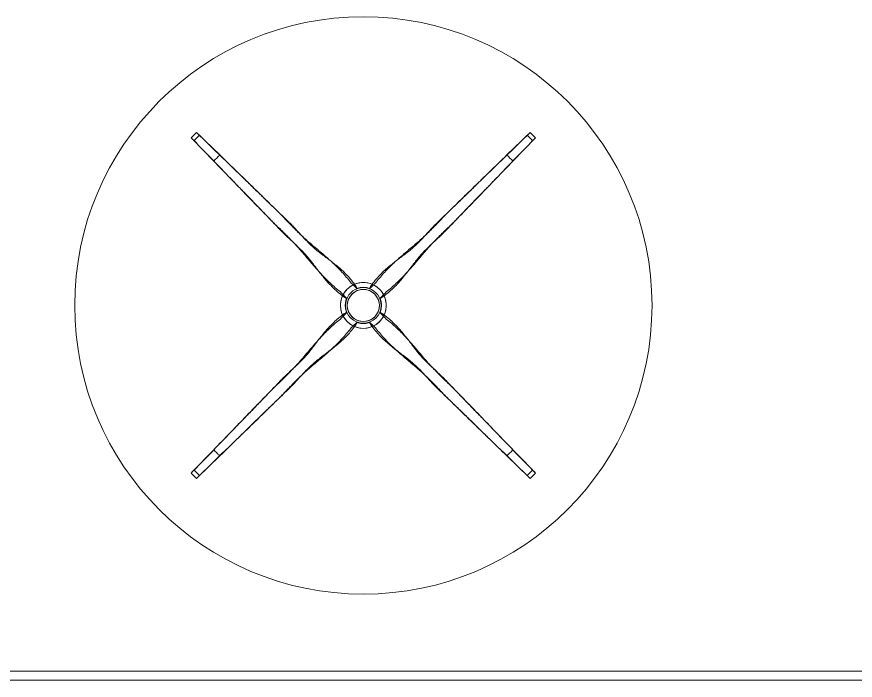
# Model space of a CAD drawing. Header units: inches. Extents: x 587 to 1284, y 1170 to 2052.
# Drawn here: x 1037.75 to 1083.5, y 1302.78 to 1338.98 of the extents above; entities that cross this region are included whole.
import ezdxf

# ---------------------------------------------------------------- set-up
doc = ezdxf.new("R2010")
doc.units = ezdxf.units.IN
doc.header["$MEASUREMENT"] = 0
doc.layers.add('I-FURN', color=30, linetype='Continuous', lineweight=9)
doc.layers.add('I-WALL', color=2, linetype='Continuous', lineweight=18)

# ---------------------------------------------------------------- blocks, each defined once
blk = doc.blocks.new('HighTower_FourResting_Round - 20_-7751451-Level 07  POWER _ SIGNAL')
at = {"layer": 'I-FURN'}
for p, q in [((-3.709, 5.673), (-3.63, 5.597)), ((-3.63, 5.597), (-2.434, 4.442)), ((13.312, 4.442), (14.509, 5.597)), ((14.509, 5.597), (14.588, 5.673)), ((-3.927, 5.299), (-4.003, 5.377)), ((-2.781, 4.117), (-3.927, 5.299)), ((14.805, 5.299), (13.648, 4.105)), ((14.882, 5.377), (14.805, 5.299)), ((5.066, -2.811), (5.054, -2.82)), ((5.825, -2.82), (5.813, -2.811)), ((4.513, -3.387), (4.521, -3.374)), ((6.358, -3.374), (6.366, -3.387)), ((4.513, -4.058), (4.521, -4.071)), ((6.358, -4.071), (6.366, -4.058)), ((5.066, -4.635), (5.054, -4.626)), ((5.825, -4.626), (5.812, -4.635)), ((-3.927, -12.744), (-2.769, -11.551)), ((-2.434, -11.888), (-3, -12.435)), ((14.588, -13.118), (13.312, -11.888)), ((13.648, -11.551), (14.805, -12.744)), ((-4.003, -12.823), (-3.927, -12.744)), ((-3, -12.435), (-3.709, -13.118)), ((14.805, -12.744), (14.882, -12.823))]:
    blk.add_line(p, q, dxfattribs=at)
at = {"layer": 'I-FURN', "flags": 128}
for points in [[(-3.551, 5.515), (-3.63, 5.594), (-3.709, 5.673)], [(14.588, 5.673), (14.509, 5.594), (14.43, 5.515)], [(-4.003, 5.377), (-3.924, 5.299), (-3.845, 5.22)], [(14.724, 5.22), (14.803, 5.299), (14.882, 5.377)], [(-3.845, -12.666), (-3.924, -12.744), (-4.003, -12.823)], [(14.882, -12.823), (14.803, -12.744), (14.724, -12.666)], [(-3.709, -13.118), (-3.63, -13.04), (-3.551, -12.961)], [(14.43, -12.961), (14.509, -13.04), (14.588, -13.118)]]:
    blk.add_lwpolyline(points, dxfattribs=at)
at = {"layer": 'I-FURN'}
for radius, start, end in [(15.75, 0, 180), (15.75, 0, 180), (13.114, 134.2368, 136.0566), (12.891, 134.2221, 136.074), (12.891, 43.926, 45.7779), (13.114, 43.9434, 45.7632), (11.342, 135.9037, 136.3301), (11.342, 135.1585, 135.8429), (11.342, 133.9866, 135.1585), (11.342, 43.6699, 46.0134), (1.25, 90, 234), (1.25, 90, 270), (1.25, 54, 90), (1.25, 270, 90), (1.25, 18, 54), (0.973, 90, 270), (0.875, 90, 270), (0.875, 90, 270), (0.875, 90, 162), (0.875, 90, 162), (0.973, 54, 90), (0.875, 18, 90), (0.875, 54, 90), (0.875, 270, 90), (0.875, 270, 90), (0.875, 18, 54), (0.973, 342, 54), (0.875, 162, 198), (0.875, 162, 198), (0.875, 342, 18), (0.875, 342, 18), (1.25, 342, 18), (15.75, 180, 360), (15.75, 180, 0), (0.875, 198, 270), (0.875, 198, 234), (0.973, 270, 342), (0.875, 306, 342), (0.875, 306, 342), (1.25, 306, 342), (0.875, 234, 270), (0.875, 270, 306), (0.875, 270, 306), (1.25, 234, 270), (1.25, 270, 306), (11.342, 223.6694, 224.8415), (11.342, 224.8415, 226.0134), (11.342, 313.9866, 316.3306), (12.891, 223.9259, 225.778), (12.891, 314.222, 316.0741), (13.114, 223.9435, 225.763), (13.114, 314.237, 316.0565)]:
    blk.add_arc((5.439, -3.723), radius, start, end, dxfattribs=at)
for points, knots in [([(4.697, -2.47), (4.551, -2.283), (4.239, -1.922), (3.727, -1.417), (3.277, -1.017), (2.911, -0.705), (2.634, -0.473), (2.361, -0.238), (2.006, 0.083), (1.578, 0.501), (1.164, 0.932), (0.872, 1.231), (0.702, 1.4), (0.573, 1.524), (0.443, 1.648), (0.27, 1.813), (-0.032, 2.103), (-0.461, 2.519), (-0.974, 3.021), (-1.66, 3.687), (-2.524, 4.514), (-3.21, 5.18), (-3.551, 5.515)], [0, 0, 0, 0, 0.0625, 0.125, 0.1875, 0.21875, 0.25, 0.28125, 0.3125, 0.375, 0.4375, 0.46875, 0.484375, 0.5, 0.515625, 0.53125, 0.5625, 0.625, 0.6875, 0.75, 0.875, 1, 1, 1, 1]), ([(14.43, 5.515), (14.089, 5.18), (13.403, 4.514), (12.539, 3.687), (11.852, 3.021), (11.34, 2.519), (10.911, 2.103), (10.609, 1.813), (10.436, 1.648), (10.306, 1.524), (10.176, 1.4), (10.007, 1.231), (9.715, 0.932), (9.301, 0.501), (8.873, 0.083), (8.518, -0.238), (8.245, -0.473), (7.968, -0.705), (7.602, -1.017), (7.152, -1.417), (6.64, -1.922), (6.328, -2.283), (6.182, -2.47)], [0, 0, 0, 0, 0.125, 0.25, 0.3125, 0.375, 0.4375, 0.46875, 0.484375, 0.5, 0.515625, 0.53125, 0.5625, 0.625, 0.6875, 0.71875, 0.75, 0.78125, 0.8125, 0.875, 0.9375, 1, 1, 1, 1]), ([(-3.845, 5.22), (-3.509, 4.879), (-2.84, 4.195), (-2.01, 3.332), (-1.342, 2.647), (-0.839, 2.135), (-0.421, 1.707), (-0.13, 1.405), (0.036, 1.233), (0.159, 1.102), (0.284, 0.973), (0.453, 0.804), (0.754, 0.514), (1.188, 0.102), (1.607, -0.325), (1.929, -0.68), (2.163, -0.955), (2.394, -1.233), (2.706, -1.601), (3.106, -2.052), (3.614, -2.563), (3.978, -2.872), (4.167, -3.015)], [0, 0, 0, 0, 0.125, 0.25, 0.3125, 0.375, 0.4375, 0.46875, 0.484375, 0.5, 0.515625, 0.53125, 0.5625, 0.625, 0.6875, 0.71875, 0.75, 0.78125, 0.8125, 0.875, 0.9375, 1, 1, 1, 1]), ([(6.712, -3.015), (6.901, -2.872), (7.265, -2.563), (7.773, -2.052), (8.172, -1.601), (8.485, -1.233), (8.716, -0.955), (8.95, -0.68), (9.272, -0.325), (9.691, 0.102), (10.124, 0.514), (10.425, 0.804), (10.595, 0.973), (10.72, 1.102), (10.843, 1.233), (11.009, 1.405), (11.3, 1.707), (11.718, 2.135), (12.221, 2.647), (12.889, 3.332), (13.719, 4.195), (14.388, 4.879), (14.724, 5.22)], [0, 0, 0, 0, 0.0625, 0.125, 0.1875, 0.21875, 0.25, 0.28125, 0.3125, 0.375, 0.4375, 0.46875, 0.484375, 0.5, 0.515625, 0.53125, 0.5625, 0.625, 0.6875, 0.75, 0.875, 1, 1, 1, 1]), ([(-2.434, 4.442), (-2.124, 4.137), (-1.656, 3.683), (-1.029, 3.08), (-0.558, 2.63), (-0.09, 2.176), (0.297, 1.795), (0.609, 1.492), (0.843, 1.266), (1.04, 1.078), (1.197, 0.928), (1.317, 0.817), (1.434, 0.703), (1.586, 0.548), (1.771, 0.349), (1.991, 0.108), (2.288, -0.209), (2.599, -0.513), (2.89, -0.761), (3.061, -0.898), (3.192, -0.998), (3.324, -1.098), (3.5, -1.231), (3.806, -1.468), (4.23, -1.821), (4.639, -2.23), (4.859, -2.508), (4.939, -2.62)], [0, 0, 0, 0, 0.125, 0.1875, 0.25, 0.3125, 0.375, 0.40625, 0.4375, 0.46875, 0.484375, 0.5, 0.515625, 0.53125, 0.5625, 0.59375, 0.625, 0.6875, 0.71875, 0.734375, 0.75, 0.765625, 0.78125, 0.8125, 0.875, 0.9375, 0.9775843, 0.9775843, 0.9775843, 0.9775843]), ([(5.94, -2.62), (6.019, -2.508), (6.24, -2.23), (6.649, -1.821), (7.073, -1.468), (7.379, -1.231), (7.555, -1.098), (7.687, -0.998), (7.818, -0.898), (7.989, -0.761), (8.279, -0.513), (8.59, -0.209), (8.888, 0.108), (9.108, 0.349), (9.293, 0.548), (9.445, 0.703), (9.562, 0.817), (9.681, 0.928), (9.839, 1.078), (10.035, 1.266), (10.27, 1.492), (10.581, 1.795), (10.969, 2.176), (11.437, 2.63), (11.908, 3.08), (12.535, 3.683), (13.003, 4.137), (13.312, 4.442)], [0.0224157, 0.0224157, 0.0224157, 0.0224157, 0.0625, 0.125, 0.1875, 0.21875, 0.234375, 0.25, 0.265625, 0.28125, 0.3125, 0.375, 0.40625, 0.4375, 0.46875, 0.484375, 0.5, 0.515625, 0.53125, 0.5625, 0.59375, 0.625, 0.6875, 0.75, 0.8125, 0.875, 1, 1, 1, 1]), ([(4.31, -3.258), (4.2, -3.182), (3.922, -2.968), (3.513, -2.563), (3.16, -2.135), (2.924, -1.826), (2.792, -1.649), (2.693, -1.515), (2.593, -1.382), (2.457, -1.21), (2.209, -0.918), (1.904, -0.608), (1.584, -0.312), (1.341, -0.094), (1.141, 0.09), (1.004, 0.222), (0.927, 0.3), (0.871, 0.359), (0.815, 0.418), (0.74, 0.497), (0.609, 0.635), (0.42, 0.832), (0.193, 1.066), (-0.112, 1.377), (-0.494, 1.764), (-0.95, 2.231), (-1.402, 2.702), (-2.007, 3.328), (-2.463, 3.796), (-2.769, 4.105)], [0.0235313, 0.0235313, 0.0235313, 0.0235313, 0.0625, 0.125, 0.1875, 0.21875, 0.234375, 0.25, 0.265625, 0.28125, 0.3125, 0.375, 0.40625, 0.4375, 0.46875, 0.484375, 0.4921875, 0.5, 0.5078125, 0.515625, 0.53125, 0.5625, 0.59375, 0.625, 0.6875, 0.75, 0.8125, 0.875, 1, 1, 1, 1]), ([(13.648, 4.105), (13.342, 3.796), (12.886, 3.328), (12.281, 2.702), (11.829, 2.231), (11.373, 1.764), (10.99, 1.377), (10.686, 1.066), (10.459, 0.832), (10.27, 0.635), (10.139, 0.497), (10.064, 0.418), (10.008, 0.359), (9.951, 0.3), (9.875, 0.222), (9.738, 0.09), (9.537, -0.094), (9.295, -0.312), (8.975, -0.608), (8.67, -0.918), (8.422, -1.21), (8.286, -1.382), (8.186, -1.515), (8.087, -1.649), (7.954, -1.826), (7.719, -2.135), (7.366, -2.563), (6.956, -2.968), (6.679, -3.182), (6.569, -3.258)], [0, 0, 0, 0, 0.125, 0.1875, 0.25, 0.3125, 0.375, 0.40625, 0.4375, 0.46875, 0.484375, 0.4921875, 0.5, 0.5078125, 0.515625, 0.53125, 0.5625, 0.59375, 0.625, 0.6875, 0.71875, 0.734375, 0.75, 0.765625, 0.78125, 0.8125, 0.875, 0.9375, 0.9764687, 0.9764687, 0.9764687, 0.9764687]), ([(4.886, -2.653), (4.873, -2.641), (4.845, -2.613), (4.783, -2.554), (4.732, -2.504), (4.697, -2.47)], [0.6097845, 0.6097845, 0.6097845, 0.6097845, 0.7, 0.8, 1, 1, 1, 1]), ([(5.054, -2.82), (5.047, -2.813), (5.031, -2.797), (5.002, -2.767), (4.982, -2.748), (4.966, -2.732), (4.949, -2.715), (4.93, -2.697), (4.91, -2.678), (4.897, -2.664), (4.89, -2.657)], [0, 0, 0, 0, 0.2, 0.3, 0.35, 0.4, 0.45, 0.5, 0.55, 0.6, 0.6, 0.6, 0.6]), ([(5.989, -2.657), (5.982, -2.664), (5.968, -2.678), (5.949, -2.697), (5.93, -2.715), (5.913, -2.732), (5.897, -2.748), (5.877, -2.767), (5.864, -2.781), (5.857, -2.787)], [0.4, 0.4, 0.4, 0.4, 0.45, 0.5, 0.55, 0.6, 0.65, 0.7, 0.8, 0.8, 0.8, 0.8]), ([(6.182, -2.47), (6.147, -2.504), (6.096, -2.554), (6.034, -2.613), (6.006, -2.641), (5.993, -2.653)], [0, 0, 0, 0, 0.2, 0.3, 0.3902155, 0.3902155, 0.3902155, 0.3902155]), ([(4.167, -3.015), (4.201, -3.05), (4.251, -3.101), (4.31, -3.162), (4.337, -3.19), (4.349, -3.202)], [0, 0, 0, 0, 0.2, 0.3, 0.3848616, 0.3848616, 0.3848616, 0.3848616]), ([(6.529, -3.202), (6.541, -3.19), (6.568, -3.162), (6.628, -3.101), (6.678, -3.05), (6.712, -3.015)], [0.6151384, 0.6151384, 0.6151384, 0.6151384, 0.7, 0.8, 1, 1, 1, 1]), ([(4.356, -3.208), (4.37, -3.222), (4.39, -3.243), (4.414, -3.268), (4.431, -3.285), (4.448, -3.301), (4.467, -3.321), (4.481, -3.335), (4.488, -3.342)], [0.4, 0.4, 0.4, 0.4, 0.5, 0.55, 0.6, 0.65, 0.7, 0.8, 0.8, 0.8, 0.8]), ([(4.521, -3.374), (4.486, -3.463), (4.433, -3.697), (4.469, -3.938), (4.521, -4.071)], [0, 0, 0, 0, 0.4, 1, 1, 1, 1]), ([(4.456, -3.651), (4.457, -3.637), (4.459, -3.605), (4.466, -3.573), (4.47, -3.555)], [0.6043907, 0.6043907, 0.6043907, 0.6043907, 0.6666667, 0.7464547, 0.7464547, 0.7464547, 0.7464547]), ([(6.358, -3.374), (6.364, -3.367), (6.381, -3.351), (6.411, -3.321), (6.431, -3.301), (6.447, -3.285), (6.465, -3.268), (6.489, -3.243), (6.509, -3.222), (6.523, -3.208)], [0, 0, 0, 0, 0.2, 0.3, 0.35, 0.4, 0.45, 0.5, 0.6, 0.6, 0.6, 0.6]), ([(6.358, -4.071), (6.392, -3.983), (6.424, -3.842), (6.424, -3.699), (6.42, -3.652)], [0, 0, 0, 0, 0.4, 0.6, 0.6, 0.6, 0.6]), ([(6.411, -3.555), (6.414, -3.573), (6.419, -3.605), (6.423, -3.637), (6.424, -3.652)], [0.2535453, 0.2535453, 0.2535453, 0.2535453, 0.3333333, 0.3956093, 0.3956093, 0.3956093, 0.3956093]), ([(4.521, -4.071), (4.514, -4.078), (4.497, -4.094), (4.467, -4.124), (4.447, -4.144), (4.431, -4.161), (4.414, -4.178), (4.389, -4.203), (4.37, -4.223), (4.356, -4.237)], [0, 0, 0, 0, 0.2, 0.3, 0.35, 0.4, 0.45, 0.5, 0.6, 0.6, 0.6, 0.6]), ([(4.468, -3.891), (4.465, -3.873), (4.46, -3.841), (4.456, -3.808), (4.455, -3.794)], [0.2535882, 0.2535882, 0.2535882, 0.2535882, 0.3333333, 0.3960337, 0.3960337, 0.3960337, 0.3960337]), ([(6.523, -4.237), (6.509, -4.223), (6.489, -4.203), (6.465, -4.178), (6.448, -4.161), (6.431, -4.144), (6.412, -4.124), (6.382, -4.094), (6.364, -4.078), (6.358, -4.071)], [0.4, 0.4, 0.4, 0.4, 0.5, 0.55, 0.6, 0.65, 0.7, 0.8, 1, 1, 1, 1]), ([(6.423, -3.794), (6.422, -3.808), (6.419, -3.841), (6.413, -3.873), (6.409, -3.89)], [0.6039663, 0.6039663, 0.6039663, 0.6039663, 0.6666667, 0.7464118, 0.7464118, 0.7464118, 0.7464118]), ([(4.167, -4.431), (3.977, -4.574), (3.614, -4.882), (3.106, -5.393), (2.706, -5.845), (2.394, -6.212), (2.163, -6.491), (1.929, -6.765), (1.607, -7.121), (1.188, -7.548), (0.754, -7.959), (0.453, -8.25), (0.284, -8.419), (0.159, -8.548), (0.035, -8.678), (-0.13, -8.851), (-0.421, -9.153), (-0.839, -9.581), (-1.343, -10.092), (-2.011, -10.778), (-2.84, -11.64), (-3.509, -12.325), (-3.845, -12.666)], [0, 0, 0, 0, 0.0625, 0.125, 0.1875, 0.21875, 0.25, 0.28125, 0.3125, 0.375, 0.4375, 0.46875, 0.484375, 0.5, 0.515625, 0.53125, 0.5625, 0.625, 0.6875, 0.75, 0.875, 1, 1, 1, 1]), ([(-2.769, -11.551), (-2.463, -11.241), (-2.007, -10.774), (-1.402, -10.148), (-0.95, -9.677), (-0.494, -9.21), (-0.112, -8.823), (0.193, -8.512), (0.42, -8.278), (0.609, -8.081), (0.74, -7.943), (0.815, -7.864), (0.871, -7.805), (0.927, -7.746), (1.004, -7.668), (1.141, -7.536), (1.341, -7.352), (1.584, -7.133), (1.904, -6.838), (2.209, -6.527), (2.457, -6.236), (2.593, -6.063), (2.693, -5.931), (2.792, -5.797), (2.924, -5.62), (3.16, -5.311), (3.513, -4.883), (3.922, -4.478), (4.2, -4.263), (4.31, -4.188)], [0, 0, 0, 0, 0.125, 0.1875, 0.25, 0.3125, 0.375, 0.40625, 0.4375, 0.46875, 0.484375, 0.4921875, 0.5, 0.5078125, 0.515625, 0.53125, 0.5625, 0.59375, 0.625, 0.6875, 0.71875, 0.734375, 0.75, 0.765625, 0.78125, 0.8125, 0.875, 0.9375, 0.9764675, 0.9764675, 0.9764675, 0.9764675]), ([(4.349, -4.244), (4.337, -4.256), (4.31, -4.283), (4.251, -4.345), (4.201, -4.396), (4.167, -4.431)], [0.6151495, 0.6151495, 0.6151495, 0.6151495, 0.7, 0.8, 1, 1, 1, 1]), ([(6.712, -4.431), (6.678, -4.396), (6.628, -4.345), (6.568, -4.283), (6.541, -4.256), (6.53, -4.244)], [0, 0, 0, 0, 0.2, 0.3, 0.3848505, 0.3848505, 0.3848505, 0.3848505]), ([(6.569, -4.188), (6.679, -4.263), (6.956, -4.478), (7.366, -4.883), (7.719, -5.311), (7.954, -5.62), (8.087, -5.797), (8.186, -5.931), (8.286, -6.063), (8.422, -6.236), (8.67, -6.527), (8.975, -6.838), (9.295, -7.133), (9.537, -7.352), (9.738, -7.536), (9.875, -7.668), (9.951, -7.746), (10.008, -7.805), (10.064, -7.864), (10.139, -7.943), (10.27, -8.081), (10.459, -8.278), (10.686, -8.512), (10.99, -8.823), (11.373, -9.21), (11.829, -9.677), (12.281, -10.148), (12.886, -10.774), (13.342, -11.241), (13.648, -11.551)], [0.0235325, 0.0235325, 0.0235325, 0.0235325, 0.0625, 0.125, 0.1875, 0.21875, 0.234375, 0.25, 0.265625, 0.28125, 0.3125, 0.375, 0.40625, 0.4375, 0.46875, 0.484375, 0.4921875, 0.5, 0.5078125, 0.515625, 0.53125, 0.5625, 0.59375, 0.625, 0.6875, 0.75, 0.8125, 0.875, 1, 1, 1, 1]), ([(14.724, -12.666), (14.388, -12.325), (13.719, -11.64), (12.889, -10.778), (12.221, -10.092), (11.718, -9.581), (11.3, -9.153), (11.009, -8.851), (10.843, -8.678), (10.72, -8.548), (10.595, -8.419), (10.426, -8.25), (10.124, -7.959), (9.691, -7.548), (9.272, -7.121), (8.95, -6.765), (8.716, -6.491), (8.485, -6.212), (8.172, -5.845), (7.773, -5.393), (7.265, -4.882), (6.901, -4.574), (6.712, -4.431)], [0, 0, 0, 0, 0.125, 0.25, 0.3125, 0.375, 0.4375, 0.46875, 0.484375, 0.5, 0.515625, 0.53125, 0.5625, 0.625, 0.6875, 0.71875, 0.75, 0.78125, 0.8125, 0.875, 0.9375, 1, 1, 1, 1]), ([(-3.551, -12.961), (-3.21, -12.626), (-2.524, -11.96), (-1.66, -11.132), (-0.973, -10.467), (-0.461, -9.965), (-0.032, -9.549), (0.27, -9.259), (0.443, -9.093), (0.573, -8.97), (0.703, -8.846), (0.872, -8.677), (1.164, -8.378), (1.578, -7.947), (2.006, -7.529), (2.361, -7.208), (2.634, -6.973), (2.911, -6.741), (3.277, -6.428), (3.727, -6.029), (4.239, -5.524), (4.551, -5.163), (4.697, -4.976)], [0, 0, 0, 0, 0.125, 0.25, 0.3125, 0.375, 0.4375, 0.46875, 0.484375, 0.5, 0.515625, 0.53125, 0.5625, 0.625, 0.6875, 0.71875, 0.75, 0.78125, 0.8125, 0.875, 0.9375, 1, 1, 1, 1]), ([(4.939, -4.826), (4.859, -4.938), (4.639, -5.216), (4.23, -5.625), (3.806, -5.978), (3.5, -6.215), (3.324, -6.348), (3.192, -6.448), (3.061, -6.548), (2.89, -6.685), (2.599, -6.933), (2.288, -7.237), (1.991, -7.554), (1.771, -7.795), (1.586, -7.994), (1.434, -8.149), (1.317, -8.262), (1.197, -8.374), (1.04, -8.524), (0.843, -8.711), (0.609, -8.938), (0.297, -9.241), (-0.09, -9.622), (-0.558, -10.076), (-1.03, -10.526), (-1.656, -11.129), (-2.124, -11.583), (-2.434, -11.888)], [0.0224129, 0.0224129, 0.0224129, 0.0224129, 0.0625, 0.125, 0.1875, 0.21875, 0.234375, 0.25, 0.265625, 0.28125, 0.3125, 0.375, 0.40625, 0.4375, 0.46875, 0.484375, 0.5, 0.515625, 0.53125, 0.5625, 0.59375, 0.625, 0.6875, 0.75, 0.8125, 0.875, 1, 1, 1, 1]), ([(4.697, -4.976), (4.732, -4.942), (4.783, -4.892), (4.845, -4.833), (4.873, -4.805), (4.886, -4.793)], [0, 0, 0, 0, 0.2, 0.3, 0.3903595, 0.3903595, 0.3903595, 0.3903595]), ([(4.89, -4.789), (4.897, -4.782), (4.911, -4.768), (4.93, -4.749), (4.949, -4.731), (4.966, -4.714), (4.982, -4.698), (5.002, -4.679), (5.032, -4.649), (5.047, -4.633), (5.054, -4.626)], [0.4, 0.4, 0.4, 0.4, 0.45, 0.5, 0.55, 0.6, 0.65, 0.7, 0.8, 1, 1, 1, 1]), ([(5.857, -4.659), (5.864, -4.666), (5.877, -4.679), (5.897, -4.698), (5.913, -4.714), (5.93, -4.731), (5.948, -4.749), (5.968, -4.768), (5.982, -4.782), (5.989, -4.789)], [0.2, 0.2, 0.2, 0.2, 0.3, 0.35, 0.4, 0.45, 0.5, 0.55, 0.6, 0.6, 0.6, 0.6]), ([(13.312, -11.888), (13.003, -11.583), (12.535, -11.129), (11.908, -10.526), (11.437, -10.076), (10.969, -9.622), (10.581, -9.241), (10.27, -8.938), (10.035, -8.711), (9.839, -8.524), (9.681, -8.374), (9.562, -8.262), (9.445, -8.149), (9.293, -7.994), (9.108, -7.795), (8.888, -7.554), (8.59, -7.237), (8.279, -6.933), (7.989, -6.685), (7.818, -6.548), (7.687, -6.448), (7.555, -6.348), (7.379, -6.215), (7.073, -5.978), (6.648, -5.625), (6.24, -5.216), (6.019, -4.938), (5.94, -4.826)], [0, 0, 0, 0, 0.125, 0.1875, 0.25, 0.3125, 0.375, 0.40625, 0.4375, 0.46875, 0.484375, 0.5, 0.515625, 0.53125, 0.5625, 0.59375, 0.625, 0.6875, 0.71875, 0.734375, 0.75, 0.765625, 0.78125, 0.8125, 0.875, 0.9375, 0.9775871, 0.9775871, 0.9775871, 0.9775871]), ([(5.993, -4.793), (6.006, -4.805), (6.034, -4.833), (6.095, -4.892), (6.146, -4.942), (6.182, -4.976)], [0.6096405, 0.6096405, 0.6096405, 0.6096405, 0.7, 0.8, 1, 1, 1, 1]), ([(6.182, -4.976), (6.327, -5.163), (6.64, -5.524), (7.152, -6.029), (7.602, -6.428), (7.968, -6.741), (8.244, -6.973), (8.518, -7.208), (8.873, -7.529), (9.301, -7.947), (9.715, -8.378), (10.007, -8.677), (10.176, -8.846), (10.306, -8.97), (10.436, -9.093), (10.609, -9.259), (10.911, -9.549), (11.34, -9.965), (11.852, -10.467), (12.539, -11.132), (13.403, -11.96), (14.089, -12.626), (14.43, -12.961)], [0, 0, 0, 0, 0.0625, 0.125, 0.1875, 0.21875, 0.25, 0.28125, 0.3125, 0.375, 0.4375, 0.46875, 0.484375, 0.5, 0.515625, 0.53125, 0.5625, 0.625, 0.6875, 0.75, 0.875, 1, 1, 1, 1])]:
    blk.add_open_spline(points, degree=3, knots=knots, dxfattribs=at)
for points in [[(4.939, -2.62), (4.984, -2.683), (5.026, -2.746), (5.066, -2.811)], [(5.439, -2.739), (5.395, -2.739), (5.307, -2.745), (5.221, -2.763), (5.178, -2.775)], [(5.249, -2.755), (5.312, -2.743), (5.375, -2.736), (5.439, -2.736)], [(5.439, -2.736), (5.503, -2.736), (5.631, -2.749), (5.754, -2.787), (5.813, -2.811)], [(5.825, -2.82), (5.785, -2.802), (5.701, -2.772), (5.572, -2.745), (5.483, -2.739), (5.439, -2.739)], [(5.813, -2.811), (5.853, -2.746), (5.895, -2.683), (5.94, -2.62)], [(5.178, -2.775), (5.136, -2.787), (5.094, -2.802), (5.054, -2.82)], [(5.066, -2.811), (5.125, -2.787), (5.186, -2.768), (5.249, -2.755)], [(5.857, -2.787), (5.842, -2.802), (5.832, -2.813), (5.825, -2.82)], [(4.513, -3.387), (4.444, -3.347), (4.376, -3.304), (4.31, -3.258)], [(4.456, -3.794), (4.452, -3.747), (4.45, -3.698), (4.454, -3.651)], [(4.468, -3.555), (4.472, -3.53), (4.478, -3.506), (4.485, -3.482)], [(4.484, -3.481), (4.492, -3.449), (4.502, -3.418), (4.513, -3.387)], [(4.488, -3.342), (4.503, -3.357), (4.514, -3.367), (4.521, -3.374)], [(6.42, -3.652), (6.413, -3.557), (6.392, -3.463), (6.358, -3.374)], [(6.569, -3.258), (6.502, -3.304), (6.435, -3.347), (6.366, -3.387)], [(6.366, -3.387), (6.377, -3.418), (6.387, -3.449), (6.395, -3.481)], [(6.395, -3.481), (6.401, -3.506), (6.406, -3.53), (6.411, -3.555)], [(6.423, -3.651), (6.427, -3.699), (6.429, -3.747), (6.425, -3.794)], [(4.31, -4.188), (4.376, -4.142), (4.444, -4.099), (4.513, -4.058)], [(4.484, -3.964), (4.477, -3.94), (4.472, -3.916), (4.468, -3.891)], [(4.513, -4.058), (4.502, -4.028), (4.492, -3.996), (4.484, -3.964)], [(6.395, -3.964), (6.387, -3.996), (6.377, -4.028), (6.366, -4.058)], [(6.366, -4.058), (6.435, -4.099), (6.502, -4.142), (6.569, -4.188)], [(6.411, -3.891), (6.407, -3.916), (6.4, -3.94), (6.393, -3.964)], [(5.066, -4.635), (5.026, -4.699), (4.984, -4.763), (4.939, -4.826)], [(5.054, -4.626), (5.094, -4.644), (5.177, -4.674), (5.307, -4.701), (5.395, -4.707), (5.439, -4.707)], [(5.249, -4.69), (5.186, -4.678), (5.125, -4.659), (5.066, -4.635)], [(5.439, -4.709), (5.375, -4.709), (5.312, -4.703), (5.249, -4.69)], [(5.812, -4.635), (5.754, -4.659), (5.631, -4.697), (5.503, -4.709), (5.439, -4.709)], [(5.439, -4.707), (5.483, -4.707), (5.572, -4.701), (5.658, -4.683), (5.7, -4.671)], [(5.7, -4.671), (5.743, -4.659), (5.784, -4.644), (5.825, -4.626)], [(5.94, -4.826), (5.895, -4.763), (5.853, -4.699), (5.812, -4.635)], [(5.825, -4.626), (5.831, -4.633), (5.842, -4.644), (5.857, -4.659)]]:
    blk.add_open_spline(points, degree=3, dxfattribs=at)

msp = doc.modelspace()

# ---------------------------------------------------------------- linework, layer by layer
at = {"layer": 'I-WALL'}
for p, q in [((1129.527, 1303.28), (988.597, 1303.28)), ((988.254, 1302.78), (1129.527, 1302.78))]:
    msp.add_line(p, q, dxfattribs=at)

# ---------------------------------------------------------------- block references
at = {"layer": 'I-FURN', "rotation": 89.9999999999995}
msp.add_blockref('HighTower_FourResting_Round - 20_-7751451-Level 07  POWER _ SIGNAL', (1052.937, 1317.79), dxfattribs=at)

doc.saveas('drawing.dxf')
